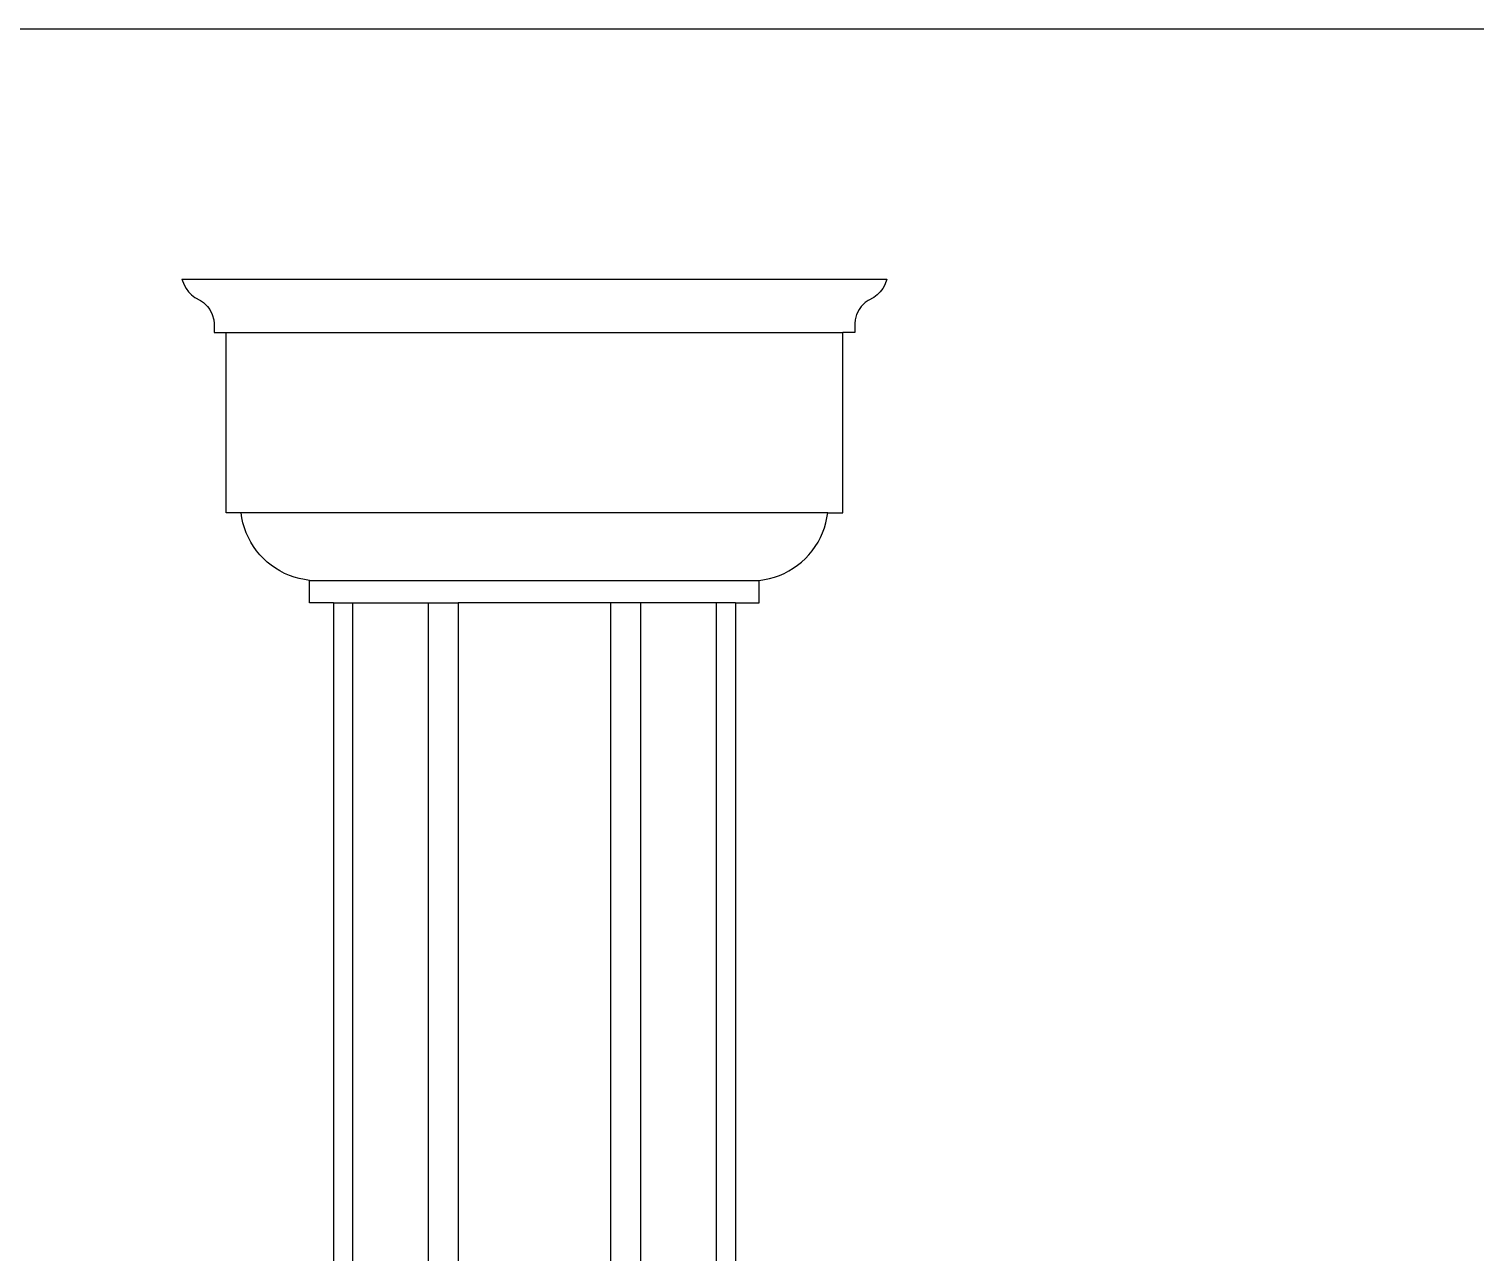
# Model space of a CAD drawing. Extents: x -785 to 785, y -677 to 677.
# Drawn here: x -178.3 to 303.4, y 270 to 677.5 of the extents above; entities that cross this region are included whole.
import ezdxf

# ---------------------------------------------------------------- set-up
doc = ezdxf.new("R2010")
doc.units = 0
doc.header["$MEASUREMENT"] = 0
doc.layers.get('0').update_dxf_attribs({"linetype": 'CONTINUOUS'})

msp = doc.modelspace()

# ---------------------------------------------------------------- linework, layer by layer
at = {"color": 40}
msp.add_line((-785, 677.5), (785, 677.5), dxfattribs=at)
for p, q in [((-127.32, 594.17), (107.48, 594.17)), ((-127.32, 594.17), (-126.61, 592.19)), ((107.48, 594.17), (106.78, 592.19)), ((-126.61, 592.19), (-125.92, 590.97)), ((-125.92, 590.97), (-125.08, 589.85)), ((-125.08, 589.85), (-124.08, 588.86)), ((-124.08, 588.86), (-122.97, 588.01)), ((-122.97, 588.01), (-121.1, 587.04)), ((103.14, 588.01), (101.27, 587.04)), ((104.25, 588.86), (103.14, 588.01)), ((105.24, 589.85), (104.25, 588.86)), ((106.09, 590.97), (105.24, 589.85)), ((106.78, 592.19), (106.09, 590.97)), ((-121.1, 587.04), (-120.08, 586.33)), ((-120.08, 586.33), (-118.76, 585.02)), ((-118.76, 585.02), (-118.03, 584.01)), ((-118.03, 584.01), (-117.2, 582.34)), ((98.2, 584.01), (97.37, 582.34)), ((98.93, 585.02), (98.2, 584.01)), ((100.25, 586.33), (98.93, 585.02)), ((101.27, 587.04), (100.25, 586.33)), ((-117.2, 582.34), (-116.72, 580.54)), ((-116.72, 580.54), (-116.61, 579.31)), ((-116.61, 579.31), (-116.61, 576.31)), ((96.89, 580.54), (96.77, 579.31)), ((96.77, 579.31), (96.77, 576.31)), ((97.37, 582.34), (96.89, 580.54)), ((-116.61, 576.31), (-112.61, 576.31)), ((-112.61, 576.31), (92.77, 576.31)), ((-112.61, 516.31), (-112.61, 576.31)), ((96.77, 576.31), (92.77, 576.31)), ((92.77, 516.31), (92.77, 576.31)), ((-107.61, 516.31), (-112.61, 516.31)), ((87.77, 516.31), (-107.61, 516.31)), ((-107.35, 514.6), (-107.61, 516.31)), ((87.51, 514.6), (87.77, 516.31)), ((87.77, 516.31), (92.77, 516.31)), ((-106.97, 512.91), (-107.35, 514.6)), ((-106.48, 511.25), (-106.97, 512.91)), ((-105.89, 509.63), (-106.48, 511.25)), ((86.05, 509.63), (86.65, 511.25)), ((86.65, 511.25), (87.14, 512.91)), ((87.14, 512.91), (87.51, 514.6)), ((-105.18, 508.05), (-105.89, 509.63)), ((-104.37, 506.52), (-105.18, 508.05)), ((-103.46, 505.05), (-104.37, 506.52)), ((83.63, 505.05), (84.54, 506.52)), ((84.54, 506.52), (85.35, 508.05)), ((85.35, 508.05), (86.05, 509.63)), ((-102.45, 503.64), (-103.46, 505.05)), ((-101.35, 502.31), (-102.45, 503.64)), ((-100.16, 501.05), (-101.35, 502.31)), ((-98.89, 499.88), (-100.16, 501.05)), ((79.06, 499.88), (80.33, 501.05)), ((80.33, 501.05), (81.51, 502.31)), ((81.51, 502.31), (82.62, 503.64)), ((82.62, 503.64), (83.63, 505.05)), ((-97.54, 498.79), (-98.89, 499.88)), ((-96.12, 497.8), (-97.54, 498.79)), ((-94.64, 496.91), (-96.12, 497.8)), ((-93.11, 496.11), (-94.64, 496.91)), ((-91.52, 495.43), (-93.11, 496.11)), ((71.69, 495.43), (73.27, 496.11)), ((73.27, 496.11), (74.81, 496.91)), ((74.81, 496.91), (76.29, 497.8)), ((76.29, 497.8), (77.71, 498.79)), ((77.71, 498.79), (79.06, 499.88)), ((-89.89, 494.85), (-91.52, 495.43)), ((-88.22, 494.38), (-89.89, 494.85)), ((-86.53, 494.02), (-88.22, 494.38)), ((-84.82, 493.78), (-86.53, 494.02)), ((-84.82, 486.31), (-84.82, 493.78)), ((-84.82, 493.78), (64.99, 493.78)), ((64.99, 493.78), (66.7, 494.02)), ((64.99, 486.31), (64.99, 493.78)), ((66.7, 494.02), (68.39, 494.38)), ((68.39, 494.38), (70.06, 494.85)), ((70.06, 494.85), (71.69, 495.43)), ((-76.85, 486.31), (-84.82, 486.31)), ((-76.85, 486.31), (-70.47, 486.31)), ((-76.85, 486.31), (-76.85, 108.12)), ((-70.47, 486.31), (-70.47, 108.12)), ((-70.47, 486.31), (-45.27, 486.31)), ((-45.27, 486.31), (-35.27, 486.31)), ((-45.27, 486.31), (-45.27, 99.39)), ((15.44, 486.31), (-35.27, 486.31)), ((-35.27, 486.31), (-35.27, 104.89)), ((15.44, 486.31), (15.44, 104.89)), ((25.44, 486.31), (15.44, 486.31)), ((50.63, 486.31), (25.44, 486.31)), ((25.44, 486.31), (25.44, 99.39)), ((50.63, 486.31), (50.63, 108.12)), ((57.02, 486.31), (50.63, 486.31)), ((57.02, 486.31), (64.99, 486.31)), ((57.02, 486.31), (57.02, 108.12))]:
    msp.add_line(p, q)

doc.saveas('drawing.dxf')
